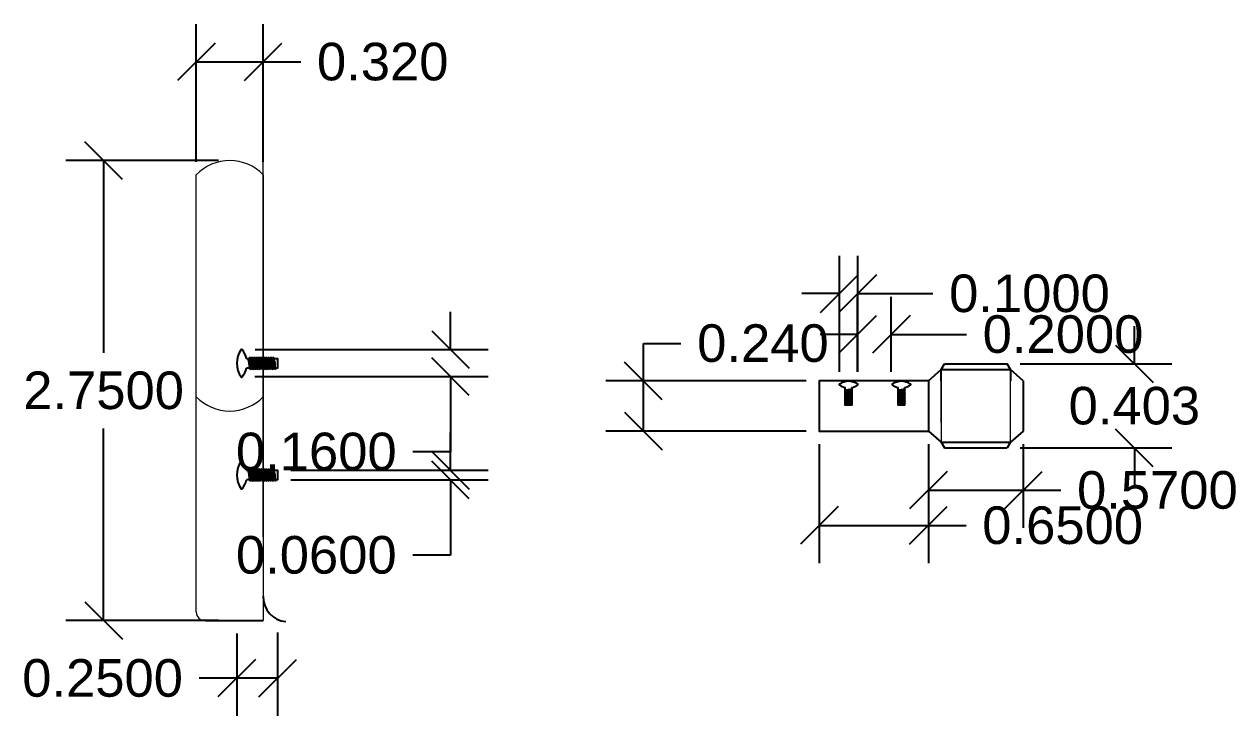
# Model space of a CAD drawing. Header units: inches. Extents: x -342 to 175, y -91 to 152.
# Drawn here: x -339.23 to -333.44, y -90.55 to -87.24 of the extents above; entities that cross this region are included whole.
import ezdxf

# ---------------------------------------------------------------- set-up
doc = ezdxf.new("R2010")
doc.units = ezdxf.units.IN
doc.header["$MEASUREMENT"] = 0
doc.styles.get("Standard").update_dxf_attribs({"font": 'Arial.ttf'})
doc.dimstyles.get("Standard").update_dxf_attribs({"dimtxt": 0.18, "dimasz": 0.18, "dimexe": 0.18, "dimexo": 0.0625, "dimgap": 0.09, "dimtad": 0, "dimtih": 1, "dimtoh": 1, "dimdec": 4, "dimzin": 0, "dimdsep": 46, "dimtxsty": 'Standard', "dimcen": 0.09, "dimadec": 0, "dimazin": 0, "dimtfac": 1, "dimtdec": 4, "dimtofl": 0, "dimtmove": 0, "dimatfit": 3, "dimfxl": 1, "dimtolj": 1, "dimtzin": 0, "dimarcsym": 0})

# ---------------------------------------------------------------- blocks, each defined once
blk = doc.blocks.new('_Oblique')
at = {"color": 0, "linetype": 'ByBlock', "lineweight": -2}
blk.add_line((-0.5, -0.5), (0.5, 0.5), dxfattribs=at)
blk = doc.blocks.new('*D68')
at = {"color": 0, "lineweight": -2, "transparency": 16777216}
for p, q in [((-335.429, -89.2495), (-335.429, -89.8188)), ((-334.9062, -89.2495), (-334.9062, -89.8188)), ((-335.429, -89.6388), (-334.9062, -89.6388)), ((-334.9062, -89.6388), (-334.7262, -89.6388))]:
    blk.add_line(p, q, dxfattribs=at)
at = {"layer": 'Defpoints', "color": 0, "transparency": 16777216}
for p in [(-335.429, -89.187), (-334.9062, -89.187), (-334.9062, -89.6388)]:
    blk.add_point(p, dxfattribs=at)
at = {"color": 0, "lineweight": -2, "transparency": 16777216, "xscale": 0.18, "yscale": 0.18, "zscale": 0.18, "rotation": 180}
blk.add_blockref('_Oblique', (-335.429, -89.6388), dxfattribs=at)
at = {"color": 0, "lineweight": -2, "transparency": 16777216, "xscale": 0.18, "yscale": 0.18, "zscale": 0.18}
blk.add_blockref('_Oblique', (-334.9062, -89.6388), dxfattribs=at)
at = {"color": 0, "transparency": 16777216, "insert": (-334.2642, -89.6388), "char_height": 0.18, "attachment_point": 5}
blk.add_mtext('\\A1;0.6500', dxfattribs=at)
blk = doc.blocks.new('*D69')
at = {"color": 0, "lineweight": -2, "transparency": 16777216}
for p, q in [((-334.9062, -89.2495), (-334.9062, -89.6499)), ((-334.4528, -89.2495), (-334.4528, -89.6499)), ((-334.9062, -89.4699), (-334.4528, -89.4699)), ((-334.4528, -89.4699), (-334.2728, -89.4699))]:
    blk.add_line(p, q, dxfattribs=at)
at = {"layer": 'Defpoints', "color": 0, "transparency": 16777216}
for p in [(-334.9062, -89.187), (-334.4528, -89.187), (-334.4528, -89.4699)]:
    blk.add_point(p, dxfattribs=at)
at = {"color": 0, "lineweight": -2, "transparency": 16777216, "xscale": 0.18, "yscale": 0.18, "zscale": 0.18, "rotation": 180}
blk.add_blockref('_Oblique', (-334.9062, -89.4699), dxfattribs=at)
at = {"color": 0, "lineweight": -2, "transparency": 16777216, "xscale": 0.18, "yscale": 0.18, "zscale": 0.18}
blk.add_blockref('_Oblique', (-334.4528, -89.4699), dxfattribs=at)
at = {"color": 0, "transparency": 16777216, "insert": (-333.8108, -89.4699), "char_height": 0.18, "attachment_point": 5}
blk.add_mtext('\\A1;0.5700', dxfattribs=at)
blk = doc.blocks.new('*D27')
at = {"color": 0, "lineweight": -2, "transparency": 16777216}
for p, q in [((-335.245, -88.9031), (-335.245, -88.5438)), ((-335.0843, -88.9031), (-335.0843, -88.5438)), ((-335.245, -88.7238), (-335.425, -88.7238)), ((-335.0843, -88.7238), (-334.7243, -88.7238))]:
    blk.add_line(p, q, dxfattribs=at)
at = {"layer": 'Defpoints', "color": 0, "transparency": 16777216}
for p in [(-335.0843, -88.7238), (-335.245, -88.9656), (-335.0843, -88.9656)]:
    blk.add_point(p, dxfattribs=at)
at = {"color": 0, "lineweight": -2, "transparency": 16777216, "xscale": 0.18, "yscale": 0.18, "zscale": 0.18}
blk.add_blockref('_Oblique', (-335.245, -88.7238), dxfattribs=at)
at = {"color": 0, "lineweight": -2, "transparency": 16777216, "xscale": 0.18, "yscale": 0.18, "zscale": 0.18, "rotation": 180}
blk.add_blockref('_Oblique', (-335.0843, -88.7238), dxfattribs=at)
at = {"color": 0, "transparency": 16777216, "insert": (-334.2623, -88.7238), "char_height": 0.18, "attachment_point": 5}
blk.add_mtext('\\A1;0.2000', dxfattribs=at)
blk = doc.blocks.new('*D28')
at = {"color": 0, "lineweight": -2, "transparency": 16777216}
for p, q in [((-335.3323, -88.9031), (-335.3323, -88.3486)), ((-335.2448, -88.903), (-335.2448, -88.3486)), ((-335.3323, -88.5286), (-335.5123, -88.5286)), ((-335.2448, -88.5286), (-334.8848, -88.5286))]:
    blk.add_line(p, q, dxfattribs=at)
at = {"layer": 'Defpoints', "color": 0, "transparency": 16777216}
for p in [(-335.2448, -88.5286), (-335.3323, -88.9656), (-335.2448, -88.9655)]:
    blk.add_point(p, dxfattribs=at)
at = {"color": 0, "lineweight": -2, "transparency": 16777216, "xscale": 0.18, "yscale": 0.18, "zscale": 0.18}
blk.add_blockref('_Oblique', (-335.3323, -88.5286), dxfattribs=at)
at = {"color": 0, "lineweight": -2, "transparency": 16777216, "xscale": 0.18, "yscale": 0.18, "zscale": 0.18, "rotation": 180}
blk.add_blockref('_Oblique', (-335.2448, -88.5286), dxfattribs=at)
at = {"color": 0, "transparency": 16777216, "insert": (-334.4228, -88.5286), "char_height": 0.18, "attachment_point": 5}
blk.add_mtext('\\A1;0.1000', dxfattribs=at)
blk = doc.blocks.new('*D71')
at = {"color": 0, "lineweight": -2, "transparency": 16777216}
for p, q in [((-336.2704, -88.947), (-336.2704, -88.767)), ((-336.2704, -88.767), (-336.0904, -88.767)), ((-335.4915, -88.947), (-336.4504, -88.947)), ((-336.2704, -89.187), (-336.2704, -88.947)), ((-335.4915, -89.187), (-336.4504, -89.187))]:
    blk.add_line(p, q, dxfattribs=at)
at = {"layer": 'Defpoints', "color": 0, "transparency": 16777216}
for p in [(-336.2704, -88.947), (-335.429, -88.947), (-335.429, -89.187)]:
    blk.add_point(p, dxfattribs=at)
at = {"color": 0, "lineweight": -2, "transparency": 16777216, "xscale": 0.18, "yscale": 0.18, "zscale": 0.18}
for p, rotation in [((-336.2704, -88.947), 90), ((-336.2704, -89.187), 270)]:
    blk.add_blockref('_Oblique', p, dxfattribs=dict(at, rotation=rotation))
at = {"color": 0, "transparency": 16777216, "insert": (-335.6983, -88.767), "char_height": 0.18, "attachment_point": 5}
blk.add_mtext('\\A1;0.240', dxfattribs=at)
blk = doc.blocks.new('*D72')
at = {"color": 0, "lineweight": -2, "transparency": 16777216}
for p, q in [((-333.9211, -88.865), (-333.9211, -88.685)), ((-334.4675, -88.865), (-333.7411, -88.865)), ((-334.4675, -89.2678), (-333.7411, -89.2678)), ((-333.9211, -89.2678), (-333.9211, -89.4478))]:
    blk.add_line(p, q, dxfattribs=at)
at = {"layer": 'Defpoints', "color": 0, "transparency": 16777216}
for p in [(-334.53, -88.865), (-334.53, -89.2678), (-333.9211, -89.2678)]:
    blk.add_point(p, dxfattribs=at)
at = {"color": 0, "lineweight": -2, "transparency": 16777216, "xscale": 0.18, "yscale": 0.18, "zscale": 0.18}
for p, rotation in [((-333.9211, -88.865), 270), ((-333.9211, -89.2678), 90)]:
    blk.add_blockref('_Oblique', p, dxfattribs=dict(at, rotation=rotation))
at = {"color": 0, "transparency": 16777216, "insert": (-333.9211, -89.0664), "char_height": 0.18, "attachment_point": 5}
blk.add_mtext('\\A1;0.403', dxfattribs=at)
blk = doc.blocks.new('*D74')
at = {"color": 0, "lineweight": -2, "transparency": 16777216}
for p, q in [((-338.4094, -87.8975), (-338.4094, -87.239)), ((-338.0894, -87.8975), (-338.0894, -87.239)), ((-338.4094, -87.419), (-338.0894, -87.419)), ((-338.0894, -87.419), (-337.9094, -87.419))]:
    blk.add_line(p, q, dxfattribs=at)
at = {"layer": 'Defpoints', "color": 0, "transparency": 16777216}
for p in [(-338.0894, -87.419), (-338.4094, -87.96), (-338.0894, -87.96)]:
    blk.add_point(p, dxfattribs=at)
at = {"color": 0, "lineweight": -2, "transparency": 16777216, "xscale": 0.18, "yscale": 0.18, "zscale": 0.18, "rotation": 180}
blk.add_blockref('_Oblique', (-338.4094, -87.419), dxfattribs=at)
at = {"color": 0, "lineweight": -2, "transparency": 16777216, "xscale": 0.18, "yscale": 0.18, "zscale": 0.18}
blk.add_blockref('_Oblique', (-338.0894, -87.419), dxfattribs=at)
at = {"color": 0, "transparency": 16777216, "insert": (-337.5174, -87.419), "char_height": 0.18, "attachment_point": 5}
blk.add_mtext('\\A1;0.320', dxfattribs=at)
blk = doc.blocks.new('*D19')
at = {"color": 0, "lineweight": -2, "transparency": 16777216}
for p, q in [((-338.2158, -90.1563), (-338.2158, -90.55)), ((-338.0203, -90.1517), (-338.0203, -90.55)), ((-338.2158, -90.37), (-338.3958, -90.37)), ((-338.0203, -90.37), (-338.2158, -90.37))]:
    blk.add_line(p, q, dxfattribs=at)
at = {"layer": 'Defpoints', "color": 0, "transparency": 16777216}
for p in [(-338.2158, -90.0938), (-338.0203, -90.0892), (-338.2158, -90.37)]:
    blk.add_point(p, dxfattribs=at)
at = {"color": 0, "lineweight": -2, "transparency": 16777216, "xscale": 0.18, "yscale": 0.18, "zscale": 0.18, "rotation": 180}
blk.add_blockref('_Oblique', (-338.2158, -90.37), dxfattribs=at)
at = {"color": 0, "lineweight": -2, "transparency": 16777216, "xscale": 0.18, "yscale": 0.18, "zscale": 0.18}
blk.add_blockref('_Oblique', (-338.0203, -90.37), dxfattribs=at)
at = {"color": 0, "transparency": 16777216, "insert": (-338.8578, -90.37), "char_height": 0.18, "attachment_point": 5}
blk.add_mtext('\\A1;0.2500', dxfattribs=at)
blk = doc.blocks.new('*D20')
at = {"color": 0, "lineweight": -2, "transparency": 16777216}
for p, q in [((-338.3031, -87.8921), (-339.0329, -87.8921)), ((-338.8529, -87.8921), (-338.8529, -88.8117)), ((-338.8529, -90.0938), (-338.8529, -89.1742)), ((-338.3031, -90.0938), (-339.0329, -90.0938))]:
    blk.add_line(p, q, dxfattribs=at)
at = {"layer": 'Defpoints', "color": 0, "transparency": 16777216}
for p in [(-338.2406, -87.8921), (-338.8529, -90.0938), (-338.2406, -90.0938)]:
    blk.add_point(p, dxfattribs=at)
at = {"color": 0, "lineweight": -2, "transparency": 16777216, "xscale": 0.18, "yscale": 0.18, "zscale": 0.18}
for p, rotation in [((-338.8529, -87.8921), 90), ((-338.8529, -90.0938), 270)]:
    blk.add_blockref('_Oblique', p, dxfattribs=dict(at, rotation=rotation))
at = {"color": 0, "transparency": 16777216, "insert": (-338.8529, -88.9929), "char_height": 0.18, "attachment_point": 5}
blk.add_mtext('\\A1;2.7500', dxfattribs=at)
blk = doc.blocks.new('*D75')
at = {"color": 0, "lineweight": -2, "transparency": 16777216}
for p, q in [((-337.1932, -88.7965), (-337.1932, -88.6165)), ((-338.1273, -88.7965), (-337.0132, -88.7965)), ((-338.1298, -88.9258), (-337.0132, -88.9258)), ((-337.1932, -88.9258), (-337.1932, -89.2858)), ((-337.1932, -89.2858), (-337.3732, -89.2858))]:
    blk.add_line(p, q, dxfattribs=at)
at = {"layer": 'Defpoints', "color": 0, "transparency": 16777216}
for p in [(-338.1898, -88.7965), (-338.1923, -88.9258), (-337.1932, -88.9258)]:
    blk.add_point(p, dxfattribs=at)
at = {"color": 0, "lineweight": -2, "transparency": 16777216, "xscale": 0.18, "yscale": 0.18, "zscale": 0.18}
for p, rotation in [((-337.1932, -88.7965), 270), ((-337.1932, -88.9258), 90)]:
    blk.add_blockref('_Oblique', p, dxfattribs=dict(at, rotation=rotation))
at = {"color": 0, "transparency": 16777216, "insert": (-337.8352, -89.2858), "char_height": 0.18, "attachment_point": 5}
blk.add_mtext('\\A1;0.1600', dxfattribs=at)
blk = doc.blocks.new('*D76')
at = {"color": 0, "lineweight": -2, "transparency": 16777216}
for p, q in [((-337.1932, -89.3745), (-337.1932, -89.1945)), ((-337.9578, -89.3745), (-337.0132, -89.3745)), ((-337.9578, -89.4206), (-337.0132, -89.4206)), ((-337.1932, -89.4206), (-337.1932, -89.7806)), ((-337.1932, -89.7806), (-337.3732, -89.7806))]:
    blk.add_line(p, q, dxfattribs=at)
at = {"layer": 'Defpoints', "color": 0, "transparency": 16777216}
for p in [(-338.0203, -89.3745), (-338.0203, -89.4206), (-337.1932, -89.4206)]:
    blk.add_point(p, dxfattribs=at)
at = {"color": 0, "lineweight": -2, "transparency": 16777216, "xscale": 0.18, "yscale": 0.18, "zscale": 0.18}
for p, rotation in [((-337.1932, -89.3745), 270), ((-337.1932, -89.4206), 90)]:
    blk.add_blockref('_Oblique', p, dxfattribs=dict(at, rotation=rotation))
at = {"color": 0, "transparency": 16777216, "insert": (-337.8352, -89.7806), "char_height": 0.18, "attachment_point": 5}
blk.add_mtext('\\A1;0.0600', dxfattribs=at)

msp = doc.modelspace()

# ---------------------------------------------------------------- linework, layer by layer
for p, q in [((-334.9062, -88.94698), (-334.84602, -88.89208)), ((-334.84602, -88.89208), (-334.82902, -88.86497)), ((-334.84602, -88.89208), (-334.51296, -88.89208)), ((-334.51296, -88.89208), (-334.52996, -88.86497)), ((-334.45279, -88.94698), (-334.51296, -88.89208)), ((-334.9062, -88.94698), (-334.9062, -89.18698)), ((-334.45279, -88.94698), (-334.45279, -89.18698)), ((-334.9062, -89.18698), (-334.84602, -89.24072)), ((-334.45279, -89.18698), (-334.51296, -89.24072)), ((-334.84602, -89.24072), (-334.82902, -89.26782)), ((-334.84602, -89.24072), (-334.51296, -89.24072)), ((-334.51296, -89.24072), (-334.52996, -89.26782)), ((-338.36517, -90.09384), (-338.08944, -90.09384))]:
    msp.add_line(p, q)
at = {"lineweight": 5}
for p, q in [((-334.84602, -89.14619), (-334.84602, -88.94698)), ((-334.84602, -88.94698), (-334.84602, -89.24072)), ((-334.51296, -89.24072), (-334.51296, -88.94698))]:
    msp.add_line(p, q, dxfattribs=at)
for points in [[(-338.08944, -89.69395), (-338.08944, -87.61847)], [(-338.40934, -90.05468), (-338.40944, -87.96003)], [(-338.08944, -87.96003), (-338.08944, -90.09384)], [(-338.08944, -87.96003), (-338.08944, -89.97777)]]:
    msp.add_lwpolyline(points, dxfattribs=at)
for points in [[(-338.16945, -88.83923), (-338.0203, -88.83923), (-338.0203, -88.88531), (-338.16945, -88.88531)], [(-334.84602, -88.94698), (-334.84602, -88.89208)], [(-334.82902, -88.86497), (-334.52996, -88.86497)], [(-334.51296, -88.89208), (-334.51296, -88.94698)], [(-334.9062, -88.94698), (-335.429, -88.94698), (-335.429, -89.18698), (-334.9062, -89.18698)], [(-335.2733, -88.979), (-335.2733, -89.06262), (-335.30402, -89.06262), (-335.30402, -88.979)], [(-335.02022, -88.979), (-335.02022, -89.06262), (-335.05094, -89.06262), (-335.05094, -88.979)], [(-334.82902, -89.26782), (-334.52996, -89.26782)], [(-338.16945, -89.3745), (-338.0203, -89.3745), (-338.0203, -89.42058), (-338.16945, -89.42058)]]:
    msp.add_lwpolyline(points)
for centre, radius, start, end in [((-338.24944, -88.11377), 0.22189, 43.856227, 136.143773), ((-338.24944, -88.86899), 0.22189, 223.856227, 316.143773), ((-338.36895, -90.05362), 0.0404, 178.495124, 275.372992)]:
    msp.add_arc(centre, radius, start, end, dxfattribs=at)
for centre, radius, start, end in [((-338.09769, -88.86227), 0.11732, 146.030367, 213.969633), ((-338.19227, -88.79872), 0.00337, 34.732956, 148.487111), ((-338.27279, -88.86227), 0.10595, 12.748821, 38.399163), ((-338.31724, -88.8887), 0.16341, 1.186823, 17.620001), ((-338.29569, -88.88433), 0.14478, 359.61062, 18.14866), ((-338.14562, -88.84112), 0.00997, 129.787118, 169.075599), ((-338.30818, -88.8887), 0.16341, 1.186823, 17.620001), ((-338.15541, -88.83885), 0.00637, 356.527581, 57.666191), ((-338.28663, -88.88433), 0.14478, 359.61062, 18.14866), ((-338.13646, -88.84112), 0.00997, 129.787118, 169.075599), ((-338.29901, -88.8887), 0.16341, 1.186823, 17.620001), ((-338.14625, -88.83885), 0.00637, 356.527581, 57.666191), ((-338.27746, -88.88433), 0.14478, 359.61062, 18.14866), ((-338.12709, -88.84112), 0.00997, 129.787118, 169.075599), ((-338.28964, -88.8887), 0.16341, 1.186823, 17.620001), ((-338.13688, -88.83885), 0.00637, 356.527581, 57.666191), ((-338.26809, -88.88433), 0.14478, 359.61062, 18.14866), ((-338.11771, -88.84112), 0.00997, 129.787118, 169.075599), ((-338.28027, -88.8887), 0.16341, 1.186823, 17.620001), ((-338.1275, -88.83885), 0.00637, 356.527581, 57.666191), ((-338.25872, -88.88433), 0.14478, 359.61062, 18.14866), ((-338.10785, -88.84112), 0.00997, 129.787118, 169.075599), ((-338.27041, -88.8887), 0.16341, 1.186823, 17.620001), ((-338.11764, -88.83885), 0.00637, 356.527581, 57.666191), ((-338.24885, -88.88433), 0.14478, 359.61062, 18.14866), ((-338.09764, -88.84112), 0.00997, 129.787118, 169.075599), ((-338.2602, -88.8887), 0.16341, 1.186823, 17.620001), ((-338.10743, -88.83885), 0.00637, 356.527581, 57.666191), ((-338.23865, -88.88433), 0.14478, 359.61062, 18.14866), ((-338.08806, -88.84112), 0.00997, 129.787118, 169.075599), ((-338.25062, -88.8887), 0.16341, 1.186823, 17.620001), ((-338.09785, -88.83885), 0.00637, 356.527581, 57.666191), ((-338.22907, -88.88433), 0.14478, 359.61062, 18.14866), ((-338.07807, -88.84112), 0.00997, 129.787118, 169.075599), ((-338.24062, -88.8887), 0.16341, 1.186823, 17.620001), ((-338.08786, -88.83885), 0.00637, 356.527581, 57.666191), ((-338.21907, -88.88433), 0.14478, 359.61062, 18.14866), ((-338.06807, -88.84112), 0.00997, 129.787118, 169.075599), ((-338.23062, -88.8887), 0.16341, 1.186823, 17.620001), ((-338.07786, -88.83885), 0.00637, 356.527581, 57.666191), ((-338.20907, -88.88433), 0.14478, 359.61062, 18.14866), ((-338.05699, -88.84112), 0.00997, 129.787118, 169.075599), ((-338.21954, -88.8887), 0.16341, 1.186823, 17.620001), ((-338.06678, -88.83885), 0.00637, 356.527581, 57.666191), ((-338.19799, -88.88433), 0.14478, 359.61062, 18.14866), ((-338.04575, -88.84112), 0.00997, 129.787118, 169.075599), ((-338.20831, -88.8887), 0.16341, 1.186823, 17.620001), ((-338.05555, -88.83885), 0.00637, 356.527581, 57.666191), ((-338.18676, -88.88433), 0.14478, 359.61062, 18.14866), ((-338.03467, -88.84112), 0.00997, 129.787118, 169.075599), ((-338.19723, -88.8887), 0.16341, 1.186823, 17.620001), ((-338.04447, -88.83885), 0.00637, 356.527581, 57.666191), ((-338.17568, -88.88433), 0.14478, 359.61062, 18.14866), ((-338.27279, -88.86227), 0.10595, 321.600837, 347.251179), ((-338.1475, -88.8857), 0.00637, 176.527581, 237.666191), ((-338.15729, -88.88342), 0.00997, 309.787118, 349.075599), ((-338.13844, -88.8857), 0.00637, 176.527581, 237.666191), ((-338.14823, -88.88342), 0.00997, 309.787118, 349.075599), ((-338.12928, -88.8857), 0.00637, 176.527581, 237.666191), ((-338.13907, -88.88342), 0.00997, 309.787118, 349.075599), ((-338.1199, -88.8857), 0.00637, 176.527581, 237.666191), ((-338.12969, -88.88342), 0.00997, 309.787118, 349.075599), ((-338.11053, -88.8857), 0.00637, 176.527581, 237.666191), ((-338.12032, -88.88342), 0.00997, 309.787118, 349.075599), ((-338.10067, -88.8857), 0.00637, 176.527581, 237.666191), ((-338.11046, -88.88342), 0.00997, 309.787118, 349.075599), ((-338.09046, -88.8857), 0.00637, 176.527581, 237.666191), ((-338.10025, -88.88342), 0.00997, 309.787118, 349.075599), ((-338.08088, -88.8857), 0.00637, 176.527581, 237.666191), ((-338.09067, -88.88342), 0.00997, 309.787118, 349.075599), ((-338.07088, -88.8857), 0.00637, 176.527581, 237.666191), ((-338.08067, -88.88342), 0.00997, 309.787118, 349.075599), ((-338.06089, -88.8857), 0.00637, 176.527581, 237.666191), ((-338.07068, -88.88342), 0.00997, 309.787118, 349.075599), ((-338.04981, -88.8857), 0.00637, 176.527581, 237.666191), ((-338.0596, -88.88342), 0.00997, 309.787118, 349.075599), ((-338.03857, -88.8857), 0.00637, 176.527581, 237.666191), ((-338.04836, -88.88342), 0.00997, 309.787118, 349.075599), ((-338.02749, -88.8857), 0.00637, 176.527581, 237.666191), ((-338.03728, -88.88342), 0.00997, 309.787118, 349.075599), ((-338.19227, -88.92583), 0.00337, 211.512889, 325.267044), ((-335.33103, -88.96379), 0.00225, 121.512889, 235.267044), ((-335.28866, -88.91011), 0.07063, 231.600837, 257.251179), ((-335.28866, -89.02684), 0.07822, 56.030367, 123.969633), ((-335.28866, -88.91011), 0.07063, 282.748821, 308.399163), ((-335.24629, -88.96379), 0.00225, 304.732956, 58.487111), ((-335.07795, -88.96379), 0.00225, 121.512889, 235.267044), ((-335.03558, -88.91011), 0.07063, 231.600837, 257.251179), ((-335.03558, -89.02684), 0.07822, 56.030367, 123.969633), ((-335.03558, -88.91011), 0.07063, 282.748821, 308.399163), ((-334.99321, -88.96379), 0.00225, 304.732956, 58.487111), ((-335.30428, -88.99364), 0.00425, 86.527581, 147.666191), ((-335.30276, -88.98711), 0.00665, 219.787118, 259.075599), ((-335.30428, -88.99968), 0.00425, 86.527581, 147.666191), ((-335.30276, -88.99315), 0.00665, 219.787118, 259.075599), ((-335.30428, -89.00579), 0.00425, 86.527581, 147.666191), ((-335.30276, -88.99926), 0.00665, 219.787118, 259.075599), ((-335.30428, -89.01203), 0.00425, 86.527581, 147.666191), ((-335.30276, -89.00551), 0.00665, 219.787118, 259.075599), ((-335.30428, -89.01828), 0.00425, 86.527581, 147.666191), ((-335.30276, -89.01176), 0.00665, 219.787118, 259.075599), ((-335.30428, -89.02486), 0.00425, 86.527581, 147.666191), ((-335.30276, -89.01833), 0.00665, 219.787118, 259.075599), ((-335.30428, -89.03166), 0.00425, 86.527581, 147.666191), ((-335.30276, -89.02514), 0.00665, 219.787118, 259.075599), ((-335.30428, -89.03805), 0.00425, 86.527581, 147.666191), ((-335.30276, -89.03152), 0.00665, 219.787118, 259.075599), ((-335.30628, -88.88048), 0.10894, 271.186823, 287.620001), ((-335.30336, -88.89485), 0.09652, 269.61062, 288.14866), ((-335.30628, -88.88652), 0.10894, 271.186823, 287.620001), ((-335.30336, -88.90089), 0.09652, 269.61062, 288.14866), ((-335.30628, -88.89263), 0.10894, 271.186823, 287.620001), ((-335.30336, -88.907), 0.09652, 269.61062, 288.14866), ((-335.30628, -88.89888), 0.10894, 271.186823, 287.620001), ((-335.30336, -88.91324), 0.09652, 269.61062, 288.14866), ((-335.30628, -88.90512), 0.10894, 271.186823, 287.620001), ((-335.30336, -88.91949), 0.09652, 269.61062, 288.14866), ((-335.30628, -88.9117), 0.10894, 271.186823, 287.620001), ((-335.30336, -88.92607), 0.09652, 269.61062, 288.14866), ((-335.30628, -88.9185), 0.10894, 271.186823, 287.620001), ((-335.30336, -88.93287), 0.09652, 269.61062, 288.14866), ((-335.30628, -88.92489), 0.10894, 271.186823, 287.620001), ((-335.30336, -88.93926), 0.09652, 269.61062, 288.14866), ((-335.30628, -88.93156), 0.10894, 271.186823, 287.620001), ((-335.30336, -88.94593), 0.09652, 269.61062, 288.14866), ((-335.27456, -88.99489), 0.00665, 39.787118, 79.075599), ((-335.27304, -88.98836), 0.00425, 266.527581, 327.666191), ((-335.27456, -89.001), 0.00665, 39.787118, 79.075599), ((-335.27304, -88.99447), 0.00425, 266.527581, 327.666191), ((-335.27456, -89.00725), 0.00665, 39.787118, 79.075599), ((-335.27304, -89.00072), 0.00425, 266.527581, 327.666191), ((-335.27456, -89.0135), 0.00665, 39.787118, 79.075599), ((-335.27304, -89.00697), 0.00425, 266.527581, 327.666191), ((-335.27456, -89.02007), 0.00665, 39.787118, 79.075599), ((-335.27304, -89.01354), 0.00425, 266.527581, 327.666191), ((-335.27456, -89.02688), 0.00665, 39.787118, 79.075599), ((-335.27304, -89.02035), 0.00425, 266.527581, 327.666191), ((-335.27456, -89.03326), 0.00665, 39.787118, 79.075599), ((-335.27304, -89.02674), 0.00425, 266.527581, 327.666191), ((-335.27456, -89.03993), 0.00665, 39.787118, 79.075599), ((-335.27304, -89.0334), 0.00425, 266.527581, 327.666191), ((-335.0512, -88.99364), 0.00425, 86.527581, 147.666191), ((-335.04968, -88.98711), 0.00665, 219.787118, 259.075599), ((-335.0512, -88.99968), 0.00425, 86.527581, 147.666191), ((-335.04968, -88.99315), 0.00665, 219.787118, 259.075599), ((-335.0512, -89.00579), 0.00425, 86.527581, 147.666191), ((-335.04968, -88.99926), 0.00665, 219.787118, 259.075599), ((-335.0512, -89.01203), 0.00425, 86.527581, 147.666191), ((-335.04968, -89.00551), 0.00665, 219.787118, 259.075599), ((-335.0512, -89.01828), 0.00425, 86.527581, 147.666191), ((-335.04968, -89.01176), 0.00665, 219.787118, 259.075599), ((-335.0512, -89.02486), 0.00425, 86.527581, 147.666191), ((-335.04968, -89.01833), 0.00665, 219.787118, 259.075599), ((-335.0512, -89.03166), 0.00425, 86.527581, 147.666191), ((-335.04968, -89.02514), 0.00665, 219.787118, 259.075599), ((-335.0512, -89.03805), 0.00425, 86.527581, 147.666191), ((-335.04968, -89.03152), 0.00665, 219.787118, 259.075599), ((-335.0532, -88.88048), 0.10894, 271.186823, 287.620001), ((-335.05029, -88.89485), 0.09652, 269.61062, 288.14866), ((-335.0532, -88.88652), 0.10894, 271.186823, 287.620001), ((-335.05029, -88.90089), 0.09652, 269.61062, 288.14866), ((-335.0532, -88.89263), 0.10894, 271.186823, 287.620001), ((-335.05029, -88.907), 0.09652, 269.61062, 288.14866), ((-335.0532, -88.89888), 0.10894, 271.186823, 287.620001), ((-335.05029, -88.91324), 0.09652, 269.61062, 288.14866), ((-335.0532, -88.90512), 0.10894, 271.186823, 287.620001), ((-335.05029, -88.91949), 0.09652, 269.61062, 288.14866), ((-335.0532, -88.9117), 0.10894, 271.186823, 287.620001), ((-335.05029, -88.92607), 0.09652, 269.61062, 288.14866), ((-335.0532, -88.9185), 0.10894, 271.186823, 287.620001), ((-335.05029, -88.93287), 0.09652, 269.61062, 288.14866), ((-335.0532, -88.92489), 0.10894, 271.186823, 287.620001), ((-335.05029, -88.93926), 0.09652, 269.61062, 288.14866), ((-335.0532, -88.93156), 0.10894, 271.186823, 287.620001), ((-335.05029, -88.94593), 0.09652, 269.61062, 288.14866), ((-335.02148, -88.99489), 0.00665, 39.787118, 79.075599), ((-335.01997, -88.98836), 0.00425, 266.527581, 327.666191), ((-335.02148, -89.001), 0.00665, 39.787118, 79.075599), ((-335.01997, -88.99447), 0.00425, 266.527581, 327.666191), ((-335.02148, -89.00725), 0.00665, 39.787118, 79.075599), ((-335.01997, -89.00072), 0.00425, 266.527581, 327.666191), ((-335.02148, -89.0135), 0.00665, 39.787118, 79.075599), ((-335.01997, -89.00697), 0.00425, 266.527581, 327.666191), ((-335.02148, -89.02007), 0.00665, 39.787118, 79.075599), ((-335.01997, -89.01354), 0.00425, 266.527581, 327.666191), ((-335.02148, -89.02688), 0.00665, 39.787118, 79.075599), ((-335.01997, -89.02035), 0.00425, 266.527581, 327.666191), ((-335.02148, -89.03326), 0.00665, 39.787118, 79.075599), ((-335.01997, -89.02674), 0.00425, 266.527581, 327.666191), ((-335.02148, -89.03993), 0.00665, 39.787118, 79.075599), ((-335.01997, -89.0334), 0.00425, 266.527581, 327.666191), ((-335.30428, -89.04471), 0.00425, 86.527581, 147.666191), ((-335.30276, -89.03819), 0.00665, 219.787118, 259.075599), ((-335.30428, -89.05138), 0.00425, 86.527581, 147.666191), ((-335.30276, -89.04485), 0.00665, 219.787118, 259.075599), ((-335.30428, -89.05877), 0.00425, 86.527581, 147.666191), ((-335.30276, -89.05224), 0.00665, 219.787118, 259.075599), ((-335.30628, -88.93822), 0.10894, 271.186823, 287.620001), ((-335.30336, -88.95259), 0.09652, 269.61062, 288.14866), ((-335.30628, -88.94561), 0.10894, 271.186823, 287.620001), ((-335.30336, -88.95998), 0.09652, 269.61062, 288.14866), ((-335.27456, -89.04659), 0.00665, 39.787118, 79.075599), ((-335.27304, -89.04007), 0.00425, 266.527581, 327.666191), ((-335.27456, -89.05398), 0.00665, 39.787118, 79.075599), ((-335.27304, -89.04745), 0.00425, 266.527581, 327.666191), ((-335.0512, -89.04471), 0.00425, 86.527581, 147.666191), ((-335.04968, -89.03819), 0.00665, 219.787118, 259.075599), ((-335.0512, -89.05138), 0.00425, 86.527581, 147.666191), ((-335.04968, -89.04485), 0.00665, 219.787118, 259.075599), ((-335.0512, -89.05877), 0.00425, 86.527581, 147.666191), ((-335.04968, -89.05224), 0.00665, 219.787118, 259.075599), ((-335.0532, -88.93822), 0.10894, 271.186823, 287.620001), ((-335.05029, -88.95259), 0.09652, 269.61062, 288.14866), ((-335.0532, -88.94561), 0.10894, 271.186823, 287.620001), ((-335.05029, -88.95998), 0.09652, 269.61062, 288.14866), ((-335.02148, -89.04659), 0.00665, 39.787118, 79.075599), ((-335.01997, -89.04007), 0.00425, 266.527581, 327.666191), ((-335.02148, -89.05398), 0.00665, 39.787118, 79.075599), ((-335.01997, -89.04745), 0.00425, 266.527581, 327.666191), ((-338.09769, -89.39754), 0.11732, 146.030367, 213.969633), ((-338.19227, -89.33398), 0.00337, 34.732956, 148.487111), ((-338.27279, -89.39754), 0.10595, 12.748821, 38.399163), ((-338.31724, -89.42396), 0.16341, 1.186823, 17.620001), ((-338.29569, -89.4196), 0.14478, 359.61062, 18.14866), ((-338.14562, -89.37639), 0.00997, 129.787118, 169.075599), ((-338.30818, -89.42396), 0.16341, 1.186823, 17.620001), ((-338.15541, -89.37411), 0.00637, 356.527581, 57.666191), ((-338.28663, -89.4196), 0.14478, 359.61062, 18.14866), ((-338.13646, -89.37639), 0.00997, 129.787118, 169.075599), ((-338.29901, -89.42396), 0.16341, 1.186823, 17.620001), ((-338.14625, -89.37411), 0.00637, 356.527581, 57.666191), ((-338.27746, -89.4196), 0.14478, 359.61062, 18.14866), ((-338.12709, -89.37639), 0.00997, 129.787118, 169.075599), ((-338.28964, -89.42396), 0.16341, 1.186823, 17.620001), ((-338.13688, -89.37411), 0.00637, 356.527581, 57.666191), ((-338.26809, -89.4196), 0.14478, 359.61062, 18.14866), ((-338.11771, -89.37639), 0.00997, 129.787118, 169.075599), ((-338.28027, -89.42396), 0.16341, 1.186823, 17.620001), ((-338.1275, -89.37411), 0.00637, 356.527581, 57.666191), ((-338.25872, -89.4196), 0.14478, 359.61062, 18.14866), ((-338.10785, -89.37639), 0.00997, 129.787118, 169.075599), ((-338.27041, -89.42396), 0.16341, 1.186823, 17.620001), ((-338.11764, -89.37411), 0.00637, 356.527581, 57.666191), ((-338.24885, -89.4196), 0.14478, 359.61062, 18.14866), ((-338.09764, -89.37639), 0.00997, 129.787118, 169.075599), ((-338.2602, -89.42396), 0.16341, 1.186823, 17.620001), ((-338.10743, -89.37411), 0.00637, 356.527581, 57.666191), ((-338.23865, -89.4196), 0.14478, 359.61062, 18.14866), ((-338.08806, -89.37639), 0.00997, 129.787118, 169.075599), ((-338.25062, -89.42396), 0.16341, 1.186823, 17.620001), ((-338.09785, -89.37411), 0.00637, 356.527581, 57.666191), ((-338.22907, -89.4196), 0.14478, 359.61062, 18.14866), ((-338.07807, -89.37639), 0.00997, 129.787118, 169.075599), ((-338.24062, -89.42396), 0.16341, 1.186823, 17.620001), ((-338.08786, -89.37411), 0.00637, 356.527581, 57.666191), ((-338.21907, -89.4196), 0.14478, 359.61062, 18.14866), ((-338.06807, -89.37639), 0.00997, 129.787118, 169.075599), ((-338.23062, -89.42396), 0.16341, 1.186823, 17.620001), ((-338.07786, -89.37411), 0.00637, 356.527581, 57.666191), ((-338.20907, -89.4196), 0.14478, 359.61062, 18.14866), ((-338.05699, -89.37639), 0.00997, 129.787118, 169.075599), ((-338.21954, -89.42396), 0.16341, 1.186823, 17.620001), ((-338.06678, -89.37411), 0.00637, 356.527581, 57.666191), ((-338.19799, -89.4196), 0.14478, 359.61062, 18.14866), ((-338.04575, -89.37639), 0.00997, 129.787118, 169.075599), ((-338.20831, -89.42396), 0.16341, 1.186823, 17.620001), ((-338.05555, -89.37411), 0.00637, 356.527581, 57.666191), ((-338.18676, -89.4196), 0.14478, 359.61062, 18.14866), ((-338.03467, -89.37639), 0.00997, 129.787118, 169.075599), ((-338.19723, -89.42396), 0.16341, 1.186823, 17.620001), ((-338.04447, -89.37411), 0.00637, 356.527581, 57.666191), ((-338.17568, -89.4196), 0.14478, 359.61062, 18.14866), ((-338.27279, -89.39754), 0.10595, 321.600837, 347.251179), ((-338.1475, -89.42097), 0.00637, 176.527581, 237.666191), ((-338.15729, -89.41869), 0.00997, 309.787118, 349.075599), ((-338.13844, -89.42097), 0.00637, 176.527581, 237.666191), ((-338.14823, -89.41869), 0.00997, 309.787118, 349.075599), ((-338.12928, -89.42097), 0.00637, 176.527581, 237.666191), ((-338.13907, -89.41869), 0.00997, 309.787118, 349.075599), ((-338.1199, -89.42097), 0.00637, 176.527581, 237.666191), ((-338.12969, -89.41869), 0.00997, 309.787118, 349.075599), ((-338.11053, -89.42097), 0.00637, 176.527581, 237.666191), ((-338.12032, -89.41869), 0.00997, 309.787118, 349.075599), ((-338.10067, -89.42097), 0.00637, 176.527581, 237.666191), ((-338.11046, -89.41869), 0.00997, 309.787118, 349.075599), ((-338.09046, -89.42097), 0.00637, 176.527581, 237.666191), ((-338.10025, -89.41869), 0.00997, 309.787118, 349.075599), ((-338.08088, -89.42097), 0.00637, 176.527581, 237.666191), ((-338.09067, -89.41869), 0.00997, 309.787118, 349.075599), ((-338.07088, -89.42097), 0.00637, 176.527581, 237.666191), ((-338.08067, -89.41869), 0.00997, 309.787118, 349.075599), ((-338.06089, -89.42097), 0.00637, 176.527581, 237.666191), ((-338.07068, -89.41869), 0.00997, 309.787118, 349.075599), ((-338.04981, -89.42097), 0.00637, 176.527581, 237.666191), ((-338.0596, -89.41869), 0.00997, 309.787118, 349.075599), ((-338.03857, -89.42097), 0.00637, 176.527581, 237.666191), ((-338.04836, -89.41869), 0.00997, 309.787118, 349.075599), ((-338.02749, -89.42097), 0.00637, 176.527581, 237.666191), ((-338.03728, -89.41869), 0.00997, 309.787118, 349.075599), ((-338.19227, -89.4611), 0.00337, 211.512889, 325.267044), ((-337.97152, -89.98172), 0.11799, 178.080055, 265.533406)]:
    msp.add_arc(centre, radius, start, end)

# ---------------------------------------------------------------- dimensions: what is measured, and where the dimension line sits
dim = msp.add_linear_dim(base=(-338.08944, -87.41898), p1=(-338.40944, -87.96003), p2=(-338.08944, -87.96003), dimstyle='Standard', override={"dimdec": 3, "dimblk1": 'Oblique', "dimblk2": 'Oblique', "dimsah": 1})
dim.commit()
dim.dimension.update_dxf_attribs({"geometry": '*D74', "text_midpoint": (-337.5174, -87.41898)})
for base, p1, p2, text, picture, middle in [((-338.8529, -90.09384), (-338.24061, -87.89205), (-338.24061, -90.09384), '2.7500', '*D20', (-338.8529, -88.99295)), ((-337.19319, -88.92583), (-338.18976, -88.79646), (-338.19227, -88.92583), '0.1600', '*D75', (-337.83522, -89.28583)), ((-337.19319, -89.42058), (-338.0203, -89.3745), (-338.0203, -89.42058), '0.0600', '*D76', (-337.83522, -89.78058))]:
    dim = msp.add_linear_dim(base=base, p1=p1, p2=p2, angle=90, text=text, dimstyle='Standard', override={"dimdec": 3, "dimblk1": 'Oblique', "dimblk2": 'Oblique', "dimsah": 1})
    dim.commit()
    dim.dimension.update_dxf_attribs({"geometry": picture, "text_midpoint": middle})
for base, p1, p2, text, picture, middle in [((-335.24479, -88.52856), (-335.33231, -88.96564), (-335.24479, -88.96546), '0.1000', '*D28', (-334.42276, -88.52856)), ((-335.08428, -88.72378), (-335.24501, -88.96564), (-335.08428, -88.96564), '0.2000', '*D27', (-334.26225, -88.72378)), ((-334.9062, -89.63881), (-335.429, -89.18698), (-334.9062, -89.18698), '0.6500', '*D68', (-334.26416, -89.63881)), ((-334.45279, -89.46992), (-334.9062, -89.18698), (-334.45279, -89.18698), '0.5700', '*D69', (-333.81075, -89.46992)), ((-338.21575, -90.37), (-338.0203, -90.08916), (-338.21575, -90.09384), '0.2500', '*D19', (-338.85778, -90.37))]:
    dim = msp.add_linear_dim(base=base, p1=p1, p2=p2, text=text, dimstyle='Standard', override={"dimdec": 3, "dimblk1": 'Oblique', "dimblk2": 'Oblique', "dimsah": 1})
    dim.commit()
    dim.dimension.update_dxf_attribs({"geometry": picture, "text_midpoint": middle})
for base, p1, p2, picture, middle in [((-336.27037, -88.94698), (-335.429, -89.18698), (-335.429, -88.94698), '*D71', (-335.69832, -88.76698)), ((-333.92114, -89.26782), (-334.52996, -88.86497), (-334.52996, -89.26782), '*D72', (-333.92114, -89.0664))]:
    dim = msp.add_linear_dim(base=base, p1=p1, p2=p2, angle=90, dimstyle='Standard', override={"dimdec": 3, "dimblk1": 'Oblique', "dimblk2": 'Oblique', "dimsah": 1})
    dim.commit()
    dim.dimension.update_dxf_attribs({"geometry": picture, "text_midpoint": middle})

doc.saveas('drawing.dxf')
